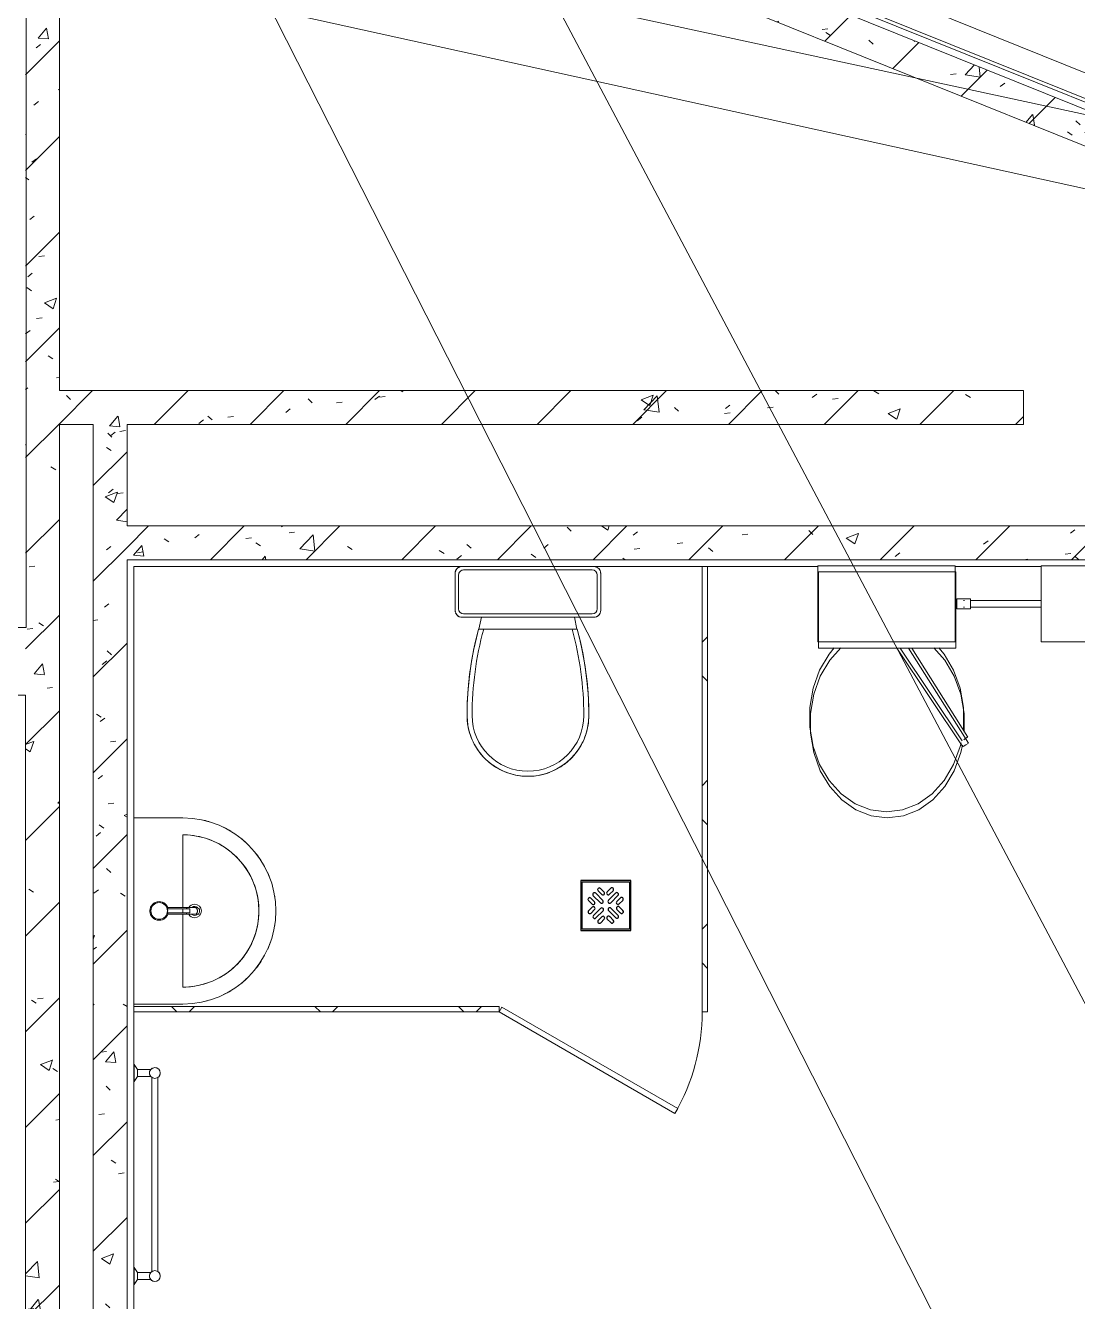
# Model space of a CAD drawing. Header units: millimetres. Extents: x -584918 to 2941280, y 3000189 to 4229862.
# Drawn here: x 172282 to 175392, y 3667139 to 3670909 of the extents above; entities that cross this region are included whole.
import ezdxf

# ---------------------------------------------------------------- set-up
doc = ezdxf.new("R2010")
doc.units = ezdxf.units.MM
for name, color, linetype, lineweight in [('Двери', 7, 'Continuous', 0), ('Сантехника', 7, 'Continuous', 0), ('Стены внутренние', 7, 'Continuous', 0), ('Стены наружные', 7, 'Continuous', 0), ('Стены несущие', 7, 'Continuous', 0), ('Стены отделка', 7, 'Continuous', 0), ('Стены перегородки', 7, 'Continuous', 0), ('экспертиза ДУ', 1, 'Continuous', 0), ('экспертиза ДУ пояснения', 6, 'Continuous', 0), ('экспертиза условные обозначения', 1, 'Continuous', 0)]:
    doc.layers.add(name, color=color, linetype=linetype, lineweight=lineweight)
pattern_1 = [(45, (192051.36, 3643581.32), (-141.4214, 141.4214), [])]
pattern_2 = [(50, (192051.36, 3643581.32), (364.368, -31.8783), [38.1, -419.1]), (355, (192051.36, 3643581.3), (-70.486, 382.1133), [30.48, -335.28]), (100.451, (192081.73, 3643578.66), (293.885, 350.2334), [32.38, -356.18]), (46.184, (192051.36, 3643682.9), (542.1585, -84.086), [57.15, -628.65]), (96.636, (192096.54, 3643675.9), (474.805, 494.8554), [48.57, -534.27]), (351.184, (192051.36, 3643682.9), (474.81, 494.85), [45.72, -502.92]), (21, (192102.16, 3643657.52), (303.2285, -204.5305), [38.1, -419.1]), (326, (192102.16, 3643657.5), (123.604, 368.376), [30.48, -335.28]), (71.451, (192127.43, 3643640.47), (426.834, 163.8427), [32.38, -356.18]), (37.5, (192051.36, 3643581.32), (6.17665, 169.11015), [16.764, -314.452, 16.764, -323.596, -336.55]), (37.5, (192051.36, 3643581.32), (6.17665, 169.11015), [-671.576, 16.764, -319.786]), (7.5, (192051.36, 3643581.32), (133.6389, 200.3615), [16.764, -177.292, 16.764, -306.832, -128.27]), (7.5, (192051.36, 3643581.32), (133.6389, 200.3615), [-517.652, 16.764, -111.506]), (327.5, (191938.08, 3643581.32), (271.1818, -11.45836), [16.764, -110.236, 16.764, -379.476, -525.78]), (327.5, (191938.08, 3643581.32), (271.1818, -11.45836), [-523.24, 16.764, -509.016]), (317.5, (191887.28, 3643581.32), (296.2585, 50.8528), [16.764, -148.336, 16.764, -246.38, -373.38]), (317.5, (191887.28, 3643581.32), (296.2585, 50.8528), [-428.244, 16.764, -356.616])]
pattern_3 = [(45, (192051.36, 3643581.32), (-212.132, 212.132), []), (135, (192051.36, 3643581.32), (-212.132, -212.132), [])]

# ---------------------------------------------------------------- blocks, each defined once
blk = doc.blocks.new('ADSK_Трап_ПП_Вертикальный - DN50-928808-АР Этаж 01')
at = {"layer": 'Сантехника', "color": 9, "lineweight": 30, "true_color": 0xe1b7aa}
for p, q in [((74, 74), (-74, 74)), ((-74, 74), (-74, -74)), ((-70, 70), (70, 70)), ((-70, -70), (-70, 70)), ((-22.4, 43.4), (-11.8, 32.8)), ((-15.4, 50.5), (-4.7, 39.9)), ((14.9, 51), (4.3, 40.4)), ((22, 43.9), (11.4, 33.3)), ((70, 70), (70, -70)), ((74, -74), (74, 74)), ((-51, 14.9), (-40.4, 4.3)), ((-43.9, 22), (-33.3, 11.4)), ((-15.5, 8), (-36.7, 29.2)), ((-8.4, 15), (-29.6, 36.2)), ((8, 15.5), (29.2, 36.7)), ((15, 8.4), (36.2, 29.6)), ((43.4, 22.4), (32.8, 11.8)), ((50.5, 15.4), (39.9, 4.7)), ((-50.5, -15.4), (-39.9, -4.7)), ((-43.4, -22.4), (-32.8, -11.8)), ((-15, -8.4), (-36.2, -29.6)), ((-8, -15.5), (-29.2, -36.7)), ((-22, -43.9), (-11.4, -33.3)), ((8.4, -15), (29.6, -36.2)), ((22.4, -43.4), (11.8, -32.8)), ((15.5, -8), (36.7, -29.2)), ((43.9, -22), (33.3, -11.4)), ((51, -14.9), (40.4, -4.3)), ((-74, -74), (74, -74)), ((70, -70), (-70, -70)), ((-14.9, -51), (-4.3, -40.4)), ((15.4, -50.5), (4.7, -39.9))]:
    blk.add_line(p, q, dxfattribs=at)
for centre, radius, start, end in [((-18.9, 47), 5, 45, 225), ((-8.3, 36.4), 5, 225, 45), ((7.8, 36.8), 5, 135, 315), ((18.4, 47.4), 5, 315, 135), ((32.7, 33.2), 4.99, 315, 135), ((-47.4, 18.4), 5, 45, 225), ((-36.8, 7.8), 5, 225, 45), ((-33.2, 32.7), 4.99, 45, 225), ((-12, 11.5), 4.99, 225, 45), ((11.5, 12), 4.99, 135, 315), ((36.4, 8.3), 5, 135, 315), ((47, 18.9), 5, 315, 135), ((-47, -18.9), 5, 135, 315), ((-36.4, -8.3), 5, 315, 135), ((-32.7, -33.2), 4.99, 135, 315), ((-11.5, -12), 4.99, 315, 135), ((-7.8, -36.8), 5, 315, 135), ((8.3, -36.4), 5, 45, 225), ((12, -11.5), 4.99, 45, 225), ((33.2, -32.7), 4.99, 225, 45), ((36.8, -7.8), 5, 45, 225), ((47.4, -18.4), 5, 225, 45), ((-18.4, -47.4), 5, 135, 315), ((18.9, -47), 5, 225, 45)]:
    blk.add_arc(centre, radius, start, end, dxfattribs=at)
blk = doc.blocks.new('ADSK_Унитаз_ГОСТ30493-96 - С косым выпуском-939103-АР Этаж 01')
at = {"layer": 'Сантехника', "color": 9, "true_color": 0xe1b7aa}
for p, q in [((10, 190), (10, -190)), ((130, 215), (20, 215)), ((20, 215), (130, 215)), ((125, 205), (25, 205)), ((140, -190), (140, 190)), ((150, 195), (150, 190.8)), ((150, -195), (150, 195)), ((150, 195), (150, -195)), ((185, 145), (150, 137.4)), ((185, 130.7), (185, 145.7)), ((185, 130.7), (185, -130.7)), ((150, -137.4), (185, -145)), ((185, -145.7), (185, -130.7)), ((20, -215), (130, -215)), ((130, -215), (20, -215)), ((25, -205), (125, -205))]:
    blk.add_line(p, q, dxfattribs=at)
at = {"layer": 'Сантехника', "color": 9, "true_color": 0xe1b7aa, "flags": 128}
for points in [[(185, 145.7), (222.5, 155.2), (260.3, 163.1), (298.4, 169.6), (336.7, 174.5), (375.2, 177.8), (413.8, 179.6), (440, 180)], [(440, 180), (447.2, 179.9), (454.4, 179.4), (461.5, 178.7), (468.7, 177.7), (475.8, 176.4), (482.8, 174.8), (489.7, 173), (496.6, 170.9), (503.4, 168.5), (510.1, 165.8), (516.7, 162.9), (523.1, 159.7), (529.4, 156.2), (535.6, 152.5), (541.6, 148.6), (547.5, 144.4), (553.2, 140), (558.7, 135.3), (564, 130.5), (569.1, 125.4), (574, 120.1), (578.7, 114.7), (583.2, 109), (587.5, 103.2), (591.5, 97.3), (595.2, 91.1), (598.8, 84.8), (602, 78.4), (605, 71.9), (607.8, 65.2), (610.2, 58.5), (612.4, 51.6), (614.4, 44.7), (616, 37.7), (617.4, 30.6), (618.5, 23.5), (619.3, 16.3), (619.8, 9.1), (620, 1.9), (620, 0)], [(620, 0), (619.9, -7.2), (619.4, -14.4), (618.7, -21.5), (617.7, -28.7), (616.4, -35.8), (614.8, -42.8), (613, -49.7), (610.9, -56.6), (608.5, -63.4), (605.8, -70.1), (602.9, -76.7), (599.7, -83.1), (596.2, -89.4), (592.5, -95.6), (588.6, -101.6), (584.4, -107.5), (580, -113.2), (575.3, -118.7), (570.5, -124), (565.4, -129.1), (560.1, -134), (554.7, -138.7), (549, -143.2), (543.2, -147.5), (537.3, -151.5), (531.1, -155.2), (524.8, -158.8), (518.4, -162), (511.9, -165), (505.2, -167.8), (498.5, -170.2), (491.6, -172.4), (484.7, -174.4), (477.7, -176), (470.6, -177.4), (463.5, -178.5), (456.3, -179.3), (449.1, -179.8), (441.9, -180), (440, -180)], [(440, -180), (401.4, -179.2), (362.8, -176.9), (324.4, -173.1), (286.1, -167.7), (248.1, -160.7), (210.4, -152.3), (185, -145.7)]]:
    blk.add_lwpolyline(points, dxfattribs=at)
at = {"layer": 'Сантехника', "color": 9, "true_color": 0xe1b7aa}
for centre, radius, start, end in [((20, 195), 20, 90, 180), ((20, 195), 20, 90, 180), ((20, 195), 20, 170, 180), ((20, 195), 20, 140, 160), ((20, 195), 20, 110, 130), ((25, 190), 15, 90, 180), ((20, 195), 20, 90, 100), ((125, 190), 15, 0, 90), ((130, 195), 20, 360, 90), ((130, 195), 20, 80, 90), ((130, 195), 20, 0, 90), ((130, 195), 20, 50, 70), ((130, 195), 20, 20, 40), ((130, 195), 20, 360, 10), ((440, -786), 966, 90, 105.3062), ((440, -786), 966, 90, 105.3062), ((440, -801), 966, 90, 105.3062), ((440, 0), 180, 0, 90), ((440, 0), 180, 360, 90), ((440, 0), 165, 0, 90), ((440, 0), 180, 270, 360), ((440, 0), 165, 270, 0), ((440, 0), 180, 270, 0), ((440, 801), 966, 254.6938, 270), ((440, 786), 966, 254.6938, 270), ((440, 786), 966, 254.6938, 270), ((20, -195), 20, 180, 270), ((20, -195), 20, 180, 190), ((20, -195), 20, 180, 270), ((20, -195), 20, 200, 220), ((20, -195), 20, 230, 250), ((25, -190), 15, 180, 270), ((20, -195), 20, 260, 270), ((125, -190), 15, 270, 0), ((130, -195), 20, 270, 0), ((130, -195), 20, 270, 0), ((130, -195), 20, 270, 280), ((130, -195), 20, 290, 310), ((130, -195), 20, 320, 340), ((130, -195), 20, 350, 0)]:
    blk.add_arc(centre, radius, start, end, dxfattribs=at)
blk = doc.blocks.new('VM_Полотенцесушитель_Лесенка_Нижнее подключение - 600х800-967137-АР Этаж 01')
at = {"layer": 'Сантехника', "color": 253, "true_color": 0xaaaaaa}
for p, q in [((-625, 61), (-610, 51)), ((-625, 61), (-610, 51)), ((-625, 61), (-575, 61)), ((-610, 51), (-610, 12.5)), ((-590, 51), (-610, 51)), ((-590, 51), (-575, 61)), ((-590, 12.5), (-590, 51)), ((-25, 61), (-10, 51)), ((-25, 61), (-10, 51)), ((-25, 61), (25, 61)), ((-10, 51), (-10, 12.5)), ((10, 51), (-10, 51)), ((10, 51), (25, 61)), ((10, 12.5), (10, 51)), ((-13.1, 9), (-587.4, 9)), ((-587.4, -9), (-12.6, -9))]:
    blk.add_line(p, q, dxfattribs=at)
for centre, start, end in [((-600, 0), 0, 180), ((-600, 0), 180, 360), ((-600, 0), 180, 210), ((-600, 0), 120.7839, 165), ((-600, 0), 107.1389, 118.6718), ((-600, 0), 92.7447, 101.9703), ((-600, 0), 78.0251, 87.2511), ((-600, 0), 34.4964, 45), ((0, 0), 360, 180), ((0, 0), 180, 360), ((0, 0), 120.7839, 135), ((0, 0), 106.4893, 118.6718), ((0, 0), 78.0251, 87.2511), ((0, 0), 61.3189, 73.5093), ((0, 0), 30, 59.2206), ((-600, 0), 225, 252.8611), ((-600, 0), 285, 325.4733), ((0, 0), 214.4964, 225), ((0, 0), 240, 270), ((0, 0), 315, 345)]:
    blk.add_arc(centre, 16, start, end, dxfattribs=at)
for points, knots in [([(-604.7, 15.3), (-604.8, 15.3), (-605.7, 15), (-606.7, 14.6), (-607.5, 14.1), (-608.1, 13.8), (-608.7, 13.5), (-609.1, 13.2), (-609.3, 13), (-609.5, 12.9), (-609.7, 12.7), (-609.9, 12.6), (-610, 12.5), (-610, 12.5)], [0.6539569, 0.6539569, 0.6539569, 0.6539569, 0.6666667, 0.75, 0.7708333, 0.7916667, 0.8333333, 0.875, 0.8854167, 0.8958333, 0.9166667, 0.9583333, 1, 1, 1, 1]), ([(-596.1, 15.5), (-596.3, 15.6), (-596.9, 15.7), (-598.2, 15.9), (-600, 16), (-601.8, 15.9), (-603.1, 15.7), (-603.9, 15.5), (-604, 15.5)], [0.3761212, 0.3761212, 0.3761212, 0.3761212, 0.3888889, 0.4444444, 0.5, 0.5555556, 0.6111111, 0.6301958, 0.6301958, 0.6301958, 0.6301958]), ([(-590.6, 13), (-590.7, 13), (-590.9, 13.2), (-591.3, 13.5), (-591.8, 13.8), (-592.8, 14.3), (-593.9, 14.8), (-594.9, 15.2)], [0.1111111, 0.1111111, 0.1111111, 0.1111111, 0.1388889, 0.1666667, 0.1944444, 0.2222222, 0.3333333, 0.3333333, 0.3333333, 0.3333333]), ([(-5.1, 15.2), (-5.8, 14.9), (-6.7, 14.6), (-7.5, 14.1), (-8.1, 13.8), (-8.7, 13.5), (-9.1, 13.2), (-9.3, 13), (-9.5, 12.9), (-9.7, 12.7), (-9.9, 12.6), (-10, 12.5), (-10, 12.5)], [0.6666667, 0.6666667, 0.6666667, 0.6666667, 0.75, 0.7708333, 0.7916667, 0.8333333, 0.875, 0.8854167, 0.8958333, 0.9166667, 0.9583333, 1, 1, 1, 1]), ([(10, 12.5), (10, 12.5), (9.9, 12.6), (9.6, 12.8), (9.4, 13), (9.1, 13.2), (8.7, 13.5), (8.2, 13.8), (7.2, 14.3), (5.6, 15), (3.5, 15.6), (1.9, 15.9), (0.9, 16), (0.4, 16)], [0, 0, 0, 0, 0.0555556, 0.0833333, 0.1111111, 0.1388889, 0.1666667, 0.1944444, 0.2222222, 0.3333333, 0.3888889, 0.4444444, 0.4884465, 0.4884465, 0.4884465, 0.4884465])]:
    blk.add_open_spline(points, degree=3, knots=knots, dxfattribs=at)
blk.add_open_spline([(-1.8, 15.9), (-2.4, 15.8), (-2.9, 15.7), (-3.5, 15.6)], degree=3, dxfattribs=at)
blk = doc.blocks.new('Слив больничный _ видуар_ _f6260 - Слив больничный-987280-АР Этаж 01')
at = {"layer": 'Сантехника', "color": 9, "true_color": 0xe1b7aa}
for p, q in [((240.9, 863), (15.9, 863)), ((15.9, 863), (15.9, 456.8)), ((240.9, 456.8), (240.9, 863)), ((15.9, 456.8), (240.9, 456.8)), ((143.3, 247.7), (113.4, 247.7)), ((113.4, 247.7), (113.4, 207.7)), ((118.4, 227.7), (118.4, 230)), ((138.4, 227.7), (138.4, 230)), ((143.3, 207.7), (143.3, 247.7)), ((240.9, 203), (15.9, 203)), ((15.9, 203), (15.9, -203.2)), ((113.4, 207.7), (143.3, 207.7)), ((240.9, -203.2), (240.9, 203)), ((15.9, -203.2), (240.9, -203.2))]:
    blk.add_line(p, q, dxfattribs=at)
at = {"layer": 'Сантехника', "color": 9, "true_color": 0xe1b7aa, "flags": 128}
for points in [[(118.4, 247.7), (118.4, 250.7), (118.4, 278), (118.4, 303.5), (118.4, 328.6), (118.4, 343.5), (118.4, 344.3), (118.4, 345), (118.4, 345.7), (118.4, 346.3), (118.4, 347), (118.4, 347.7), (118.4, 348.3), (118.4, 348.9), (118.4, 349.5), (118.4, 351.1), (118.4, 351.7), (118.4, 352.2), (118.4, 352.7), (118.4, 353.2), (118.4, 353.7), (118.4, 354.2), (118.4, 354.7), (118.4, 355.2), (118.4, 355.6), (118.4, 356.1), (118.4, 356.5), (118.4, 356.9), (118.4, 357.4), (118.4, 357.8), (118.4, 358.2), (118.4, 358.6), (118.4, 358.9), (118.4, 359.3), (118.4, 359.7), (118.4, 360.1), (118.4, 360.4), (118.4, 360.8), (118.4, 361.1), (118.4, 361.5), (118.4, 361.8), (118.4, 362.2), (118.4, 362.5), (118.4, 362.9), (118.4, 363.2), (118.4, 363.6), (118.4, 363.9), (118.4, 364.3), (118.4, 364.6), (118.4, 365), (118.4, 365.3), (118.4, 365.7), (118.4, 366.1), (118.4, 366.4), (118.4, 366.8), (118.4, 367.2), (118.4, 367.5), (118.4, 367.9), (118.4, 368.3), (118.4, 368.7), (118.4, 369.1), (118.4, 369.5), (118.4, 369.9), (118.4, 370.4), (118.4, 370.8), (118.4, 371.2), (118.4, 371.7), (118.4, 372.1), (118.4, 372.6), (118.4, 373), (118.4, 373.5), (118.4, 373.9), (118.4, 374.4), (118.4, 374.9), (118.4, 375.4), (118.4, 375.9), (118.4, 376.3), (118.4, 376.8), (118.4, 377.4), (118.4, 377.9), (118.4, 378.4), (118.4, 378.9), (118.4, 379.4), (118.4, 380), (118.4, 380.5), (118.4, 381), (118.4, 381.6), (118.4, 382.1), (118.4, 382.7), (118.4, 383.3), (118.4, 383.8), (118.4, 384.4), (118.4, 385), (118.4, 385.6), (118.4, 386.2), (118.4, 386.8), (118.4, 387.4), (118.4, 388), (118.4, 388.6), (118.4, 389.2), (118.4, 389.9), (118.4, 390.5), (118.4, 391.1), (118.4, 391.8), (118.4, 392.4), (118.4, 393.1), (118.4, 393.8), (118.4, 394.4), (118.4, 395.1), (118.4, 395.8), (118.4, 396.5), (118.4, 397.2), (118.4, 397.9), (118.4, 398.6), (118.4, 399.3), (118.4, 400), (118.4, 400.8), (118.4, 401.5), (118.4, 402.2), (118.4, 403), (118.4, 403.8), (118.4, 404.5), (118.4, 405.3), (118.4, 406.1), (118.4, 406.9), (118.4, 407.7), (118.4, 408.5), (118.4, 409.3), (118.4, 410.1), (118.4, 410.9), (118.4, 411.8), (118.4, 412.6), (118.4, 413.5), (118.4, 414.3), (118.4, 415.2), (118.4, 416.1), (118.4, 417), (118.4, 417.9), (118.4, 418.8), (118.4, 419.7), (118.4, 420.6), (118.4, 421.6), (118.4, 422.5), (118.4, 423.5), (118.4, 428.3), (118.4, 429.3), (118.4, 430.3), (118.4, 431.4), (118.4, 432.4), (118.4, 433.5), (118.4, 434.6), (118.4, 435.7), (118.4, 436.8), (118.4, 437.9), (118.4, 439.1), (118.4, 440.2), (118.4, 441.4), (118.4, 442.6), (118.4, 443.8), (118.4, 445), (118.4, 446.2), (118.4, 447.5), (118.4, 456.3)], [(138.4, 247.7), (138.4, 250.7), (138.4, 278), (138.4, 303.5), (138.4, 328.6), (138.4, 343.5), (138.4, 344.3), (138.4, 345), (138.4, 345.7), (138.4, 346.3), (138.4, 347), (138.4, 347.7), (138.4, 348.3), (138.4, 348.9), (138.4, 349.5), (138.4, 351.1), (138.4, 351.7), (138.4, 352.2), (138.4, 352.7), (138.4, 353.2), (138.4, 353.7), (138.4, 354.2), (138.4, 354.7), (138.4, 355.2), (138.4, 355.6), (138.4, 356.1), (138.4, 356.5), (138.4, 356.9), (138.4, 357.4), (138.4, 357.8), (138.4, 358.2), (138.4, 358.6), (138.4, 358.9), (138.4, 359.3), (138.4, 359.7), (138.4, 360.1), (138.4, 360.4), (138.4, 360.8), (138.4, 361.1), (138.4, 361.5), (138.4, 361.8), (138.4, 362.2), (138.4, 362.5), (138.4, 362.9), (138.4, 363.2), (138.4, 363.6), (138.4, 363.9), (138.4, 364.3), (138.4, 364.6), (138.4, 365), (138.4, 365.3), (138.4, 365.7), (138.4, 366.1), (138.4, 366.4), (138.4, 366.8), (138.4, 367.2), (138.4, 367.5), (138.4, 367.9), (138.4, 368.3), (138.4, 368.7), (138.4, 369.1), (138.4, 369.5), (138.4, 369.9), (138.4, 370.4), (138.4, 370.8), (138.4, 371.2), (138.4, 371.7), (138.4, 372.1), (138.4, 372.6), (138.4, 373), (138.4, 373.5), (138.4, 373.9), (138.4, 374.4), (138.4, 374.9), (138.4, 375.4), (138.4, 375.9), (138.4, 376.3), (138.4, 376.8), (138.4, 377.4), (138.4, 377.9), (138.4, 378.4), (138.4, 378.9), (138.4, 379.4), (138.4, 380), (138.4, 380.5), (138.4, 381), (138.4, 381.6), (138.4, 382.1), (138.4, 382.7), (138.4, 383.3), (138.4, 383.8), (138.4, 384.4), (138.4, 385), (138.4, 385.6), (138.4, 386.2), (138.4, 386.8), (138.4, 387.4), (138.4, 388), (138.4, 388.6), (138.4, 389.2), (138.4, 389.9), (138.4, 390.5), (138.4, 391.1), (138.4, 391.8), (138.4, 392.4), (138.4, 393.1), (138.4, 393.8), (138.4, 394.4), (138.4, 395.1), (138.4, 395.8), (138.4, 396.5), (138.4, 397.2), (138.4, 397.9), (138.4, 398.6), (138.4, 399.3), (138.4, 400), (138.4, 400.8), (138.4, 401.5), (138.4, 402.2), (138.4, 403), (138.4, 403.8), (138.4, 404.5), (138.4, 405.3), (138.4, 406.1), (138.4, 406.9), (138.4, 407.7), (138.4, 408.5), (138.4, 409.3), (138.4, 410.1), (138.4, 410.9), (138.4, 411.8), (138.4, 412.6), (138.4, 413.5), (138.4, 414.3), (138.4, 415.2), (138.4, 416.1), (138.4, 417), (138.4, 417.9), (138.4, 418.8), (138.4, 419.7), (138.4, 420.6), (138.4, 421.6), (138.4, 422.5), (138.4, 423.5), (138.4, 428.3), (138.4, 429.3), (138.4, 430.3), (138.4, 431.4), (138.4, 432.4), (138.4, 433.5), (138.4, 434.6), (138.4, 435.7), (138.4, 436.8), (138.4, 437.9), (138.4, 439.1), (138.4, 440.2), (138.4, 441.4), (138.4, 442.6), (138.4, 443.8), (138.4, 445), (138.4, 446.2), (138.4, 447.5), (138.4, 456.3)], [(501.6, 226.5), (492.8, 227.3), (434.3, 227.3), (377.2, 217.4), (323.9, 198), (276.6, 169.9), (257.7, 154.5)], [(743, 0), (736.8, 47.5), (718.8, 93), (689.6, 134.4), (650.5, 169.9), (603.3, 198), (549.9, 217.4), (539.1, 220.1)], [(257.7, -154.5), (276.6, -169.9), (323.9, -198), (377.2, -217.4), (434.3, -227.3), (492.8, -227.3), (549.9, -217.4), (603.3, -198), (650.5, -169.9), (689.6, -134.4), (718.8, -93), (736.8, -47.5), (743, 0)]]:
    blk.add_lwpolyline(points, dxfattribs=at)
blk = doc.blocks.new('Смеситель для слива больничного - Смеситель для ванны и умывальника См-ВУДРНШл-987233-АР Этаж 01')
at = {"layer": 'Сантехника', "color": 253, "true_color": 0xaaaaaa}
for p, q in [((405.9, 614.3), (142.9, 448.6)), ((411.3, 606), (406.7, 613.1)), ((413.7, 602.3), (411.3, 606)), ((142.9, 414.3), (416.7, 597.7))]:
    blk.add_line(p, q, dxfattribs=at)
blk = doc.blocks.new('ADSK_Умывальник_Полукруглый_Керамический_ГОСТ30493-96 - 2-ой величины-1007239-АР Этаж 01')
at = {"layer": 'Сантехника', "color": 9, "true_color": 0xe1b7aa}
for p, q in [((-19304.1, 24986.5), (-19449.1, 24986.5)), ((-19304.1, 24721.4), (-19304.1, 24936.5)), ((-19304.1, 24486.5), (-19304.1, 24701.6)), ((-19449.1, 24436.5), (-19304.1, 24436.5))]:
    blk.add_line(p, q, dxfattribs=at)
at = {"layer": 'Сантехника', "color": 9, "true_color": 0xe1b7aa, "flags": 128}
blk.add_lwpolyline([(-19304.1, 24486.5), (-19295.1, 24486.7), (-19286.1, 24487.2), (-19277.2, 24488.1), (-19268.3, 24489.4), (-19259.4, 24491), (-19250.6, 24492.9), (-19241.9, 24495.3), (-19233.3, 24497.9), (-19224.8, 24500.9), (-19216.5, 24504.3), (-19208.3, 24507.9), (-19200.2, 24511.9), (-19192.3, 24516.2), (-19184.6, 24520.9), (-19177.1, 24525.8), (-19169.7, 24531), (-19162.6, 24536.5), (-19155.7, 24542.3), (-19149.1, 24548.4), (-19142.7, 24554.7), (-19136.6, 24561.3), (-19130.7, 24568.1), (-19125.1, 24575.2), (-19119.8, 24582.5), (-19114.8, 24589.9), (-19110.1, 24597.6), (-19105.7, 24605.4), (-19101.6, 24613.5), (-19097.8, 24621.6), (-19094.4, 24630), (-19091.3, 24638.4), (-19088.5, 24647), (-19086.1, 24655.7), (-19084.1, 24664.4), (-19082.4, 24673.3), (-19081, 24682.2), (-19080, 24691.1), (-19079.4, 24700.1), (-19079.1, 24709.1), (-19079.2, 24718.1), (-19079.6, 24727.1), (-19080.4, 24736), (-19081.6, 24744.9), (-19083.1, 24753.8), (-19085, 24762.6), (-19087.2, 24771.3), (-19089.8, 24780), (-19092.7, 24788.5), (-19095.9, 24796.9), (-19099.5, 24805.1), (-19103.4, 24813.2), (-19107.6, 24821.2), (-19112.2, 24828.9), (-19117, 24836.5), (-19122.2, 24843.9), (-19127.6, 24851.1), (-19133.4, 24858), (-19139.3, 24864.7), (-19145.6, 24871.2), (-19152.1, 24877.4), (-19158.9, 24883.4), (-19165.9, 24889), (-19173.1, 24894.4), (-19180.5, 24899.5), (-19188.1, 24904.3), (-19195.9, 24908.8), (-19203.9, 24912.9), (-19212, 24916.8), (-19220.3, 24920.3), (-19228.7, 24923.5), (-19237.3, 24926.3), (-19245.9, 24928.8), (-19254.6, 24931), (-19263.5, 24932.8), (-19272.3, 24934.2), (-19281.3, 24935.3), (-19290.3, 24936.1), (-19299.2, 24936.4), (-19304.1, 24936.5)], dxfattribs=at)
at = {"layer": 'Сантехника', "color": 9, "true_color": 0xe1b7aa}
for centre, radius, start, end in [((-19304.1, 24711.5), 275, 270, 90), ((-19304.1, 24711.5), 225, 270, 90), ((-19269.1, 24711.5), 20, 90, 150), ((-19269.1, 24711.5), 20, 210, 270), ((-19269.1, 24711.5), 20, 270, 90)]:
    blk.add_arc(centre, radius, start, end, dxfattribs=at)
blk = doc.blocks.new('ADSK_Смеситель_ГОСТ25809-96 - Для умывальника_Однорукояточный-898221-АР Этаж 01')
at = {"layer": 'Сантехника', "color": 253, "true_color": 0xaaaaaa}
for p, q in [((-19303.8, 24717.5), (-19349.5, 24717.5)), ((-19349.5, 24705.5), (-19303.8, 24705.5)), ((-19290.7, 24721.5), (-19348.9, 24721.5)), ((-19348.9, 24701.5), (-19290.7, 24701.5)), ((-19303.9, 24706.5), (-19303.9, 24716.5)), ((-19283.1, 24717.5), (-19303.8, 24717.5)), ((-19303.8, 24705.5), (-19283.1, 24705.5)), ((-19268, 24721.5), (-19290.7, 24721.5)), ((-19290.7, 24701.5), (-19268, 24701.5)), ((-19283.1, 24716.5), (-19283.1, 24717.5)), ((-19283.1, 24717.5), (-19283.1, 24716.5)), ((-19283.1, 24716.5), (-19283.1, 24706.5)), ((-19283.1, 24706.5), (-19283.1, 24705.5)), ((-19283.1, 24705.5), (-19283.1, 24706.5)), ((-19264.1, 24721.5), (-19268, 24721.5)), ((-19268, 24701.5), (-19264.1, 24701.5))]:
    blk.add_line(p, q, dxfattribs=at)
for radius, start, end in [(27.5, 90, 270), (24.5, 90, 270), (27.5, 113.3113, 126.6872), (27.5, 90, 108.0223), (27.5, 71.9777, 90), (27.5, 70.3519, 90), (24.5, 270, 90), (27.5, 11.0769, 70), (27.5, 53.3128, 66.6887), (27.5, 173.3116, 186.6875), (27.5, 135, 168.0226), (27.5, 191.9767, 225), (27.5, 290, 348.9224), (27.5, 11.9774, 45), (27.5, 315, 348.0233), (24.5, 10.2298, 15), (24.5, 10.2298, 15), (24.5, 345, 349.7702), (24.5, 345, 349.7702), (27.5, 233.3119, 246.6878), (27.5, 251.9769, 270), (27.5, 270, 289.6472), (27.5, 270, 288.0231), (27.5, 293.3122, 306.6881)]:
    blk.add_arc((-19374.1, 24711.5), radius, start, end, dxfattribs=at)
for start_param, end_param in [(4.712389, 6.283185), (3.141593, 4.712389)]:
    blk.add_ellipse((-19264.1, 24711.5), major_axis=(0, 10), ratio=0.965926, start_param=start_param, end_param=end_param, dxfattribs=at)
for points, knots in [([(-19350, 24716), (-19350.1, 24716.3), (-19350.2, 24716.8), (-19350.3, 24717.3), (-19350.4, 24717.8), (-19350.5, 24718), (-19350.5, 24718.1)], [0.13888889, 0.13888889, 0.13888889, 0.13888889, 0.16666667, 0.19444444, 0.20833333, 0.22222222, 0.22222222, 0.22222222, 0.22222222]), ([(-19350.5, 24704.8), (-19350.5, 24704.9), (-19350.5, 24705), (-19350.4, 24705.4), (-19350.2, 24706), (-19350.1, 24706.7), (-19350, 24707)], [0.77430556, 0.77430556, 0.77430556, 0.77430556, 0.78298611, 0.79166667, 0.82638889, 0.86111111, 0.86111111, 0.86111111, 0.86111111]), ([(-19303.8, 24717.5), (-19303.8, 24717.5), (-19303.9, 24717.5), (-19303.9, 24717.4), (-19303.9, 24717.2), (-19303.9, 24716.9), (-19303.9, 24716.7), (-19303.9, 24716.5)], [0, 0, 0, 0, 0.166667, 0.333333, 0.5, 0.666667, 1, 1, 1, 1]), ([(-19303.4, 24705.5), (-19303.4, 24705.5), (-19303.4, 24705.5), (-19303.4, 24705.6), (-19303.3, 24705.8), (-19303.3, 24706.1), (-19303.3, 24706.3), (-19303.3, 24706.5)], [0, 0, 0, 0, 0.166667, 0.333333, 0.5, 0.666667, 1, 1, 1, 1]), ([(-19294.4, 24706.5), (-19294, 24705), (-19293.2, 24703.1), (-19291.8, 24701.7), (-19291.1, 24701.5), (-19290.7, 24701.5)], [0.1666667, 0.1666667, 0.1666667, 0.1666667, 0.3333333, 0.4166667, 0.5, 0.5, 0.5, 0.5]), ([(-19268, 24721.5), (-19267.8, 24721.5), (-19267.5, 24721.5), (-19267.1, 24721.4), (-19266.6, 24721.3), (-19266.2, 24721.2), (-19265.7, 24721), (-19265.3, 24720.7), (-19264.9, 24720.5), (-19264.4, 24720.2), (-19264.1, 24719.8), (-19263.6, 24719.3), (-19263.1, 24718.7), (-19262.7, 24718.1), (-19262.3, 24717.4), (-19261.8, 24716.5), (-19261.4, 24715.3), (-19261, 24713.7), (-19260.9, 24712.4), (-19260.9, 24711.5)], [0.5, 0.5, 0.5, 0.5, 0.5208333, 0.5416667, 0.5625, 0.5833333, 0.6041667, 0.625, 0.6458333, 0.6666667, 0.6875, 0.7083333, 0.75, 0.7708333, 0.7916667, 0.8333333, 0.875, 0.9166667, 1, 1, 1, 1]), ([(-19260.9, 24711.5), (-19260.9, 24710.6), (-19261, 24709.3), (-19261.4, 24707.7), (-19261.8, 24706.5), (-19262.3, 24705.6), (-19262.7, 24704.9), (-19263.1, 24704.3), (-19263.7, 24703.5), (-19264.3, 24702.9), (-19264.9, 24702.5), (-19265.3, 24702.3), (-19265.7, 24702), (-19266.2, 24701.8), (-19266.6, 24701.7), (-19267.1, 24701.6), (-19267.5, 24701.5), (-19267.8, 24701.5), (-19268, 24701.5)], [0, 0, 0, 0, 0.0833333, 0.125, 0.1666667, 0.2083333, 0.2291667, 0.25, 0.2916667, 0.3333333, 0.3541667, 0.375, 0.3958333, 0.4166667, 0.4375, 0.4583333, 0.4791667, 0.5, 0.5, 0.5, 0.5])]:
    blk.add_open_spline(points, degree=3, knots=knots, dxfattribs=at)
for points in [[(-19349.4, 24716.5), (-19349.4, 24716.6), (-19349.4, 24716.8), (-19349.5, 24717), (-19349.5, 24717.2), (-19349.5, 24717.4), (-19349.5, 24717.4), (-19349.5, 24717.5)], [(-19349.5, 24705.5), (-19349.5, 24705.6), (-19349.5, 24705.6), (-19349.5, 24705.8), (-19349.5, 24706), (-19349.4, 24706.2), (-19349.4, 24706.4), (-19349.4, 24706.5)], [(-19348.9, 24712.1), (-19348.9, 24713.6), (-19349.1, 24715), (-19349.4, 24716.5)], [(-19349.4, 24706.5), (-19349.1, 24708.2), (-19348.9, 24709.8), (-19348.9, 24711.5)], [(-19349.1, 24717.5), (-19349.1, 24717.5), (-19349.1, 24717.5), (-19349.1, 24717.4)], [(-19349, 24705.6), (-19349, 24705.6), (-19349.1, 24705.5), (-19349.1, 24705.5), (-19349.1, 24705.5)], [(-19303.9, 24706.5), (-19303.9, 24706.3), (-19303.9, 24706), (-19303.9, 24705.6), (-19303.9, 24705.5), (-19303.8, 24705.5)], [(-19303.3, 24716.5), (-19303.3, 24716.7), (-19303.3, 24717), (-19303.4, 24717.4), (-19303.4, 24717.5), (-19303.4, 24717.5)], [(-19290.7, 24721.5), (-19291.1, 24721.5), (-19291.8, 24721.3), (-19292.9, 24720.3), (-19293.8, 24718.6), (-19294.2, 24717.3), (-19294.4, 24716.5)]]:
    blk.add_open_spline(points, degree=3, dxfattribs=at)
blk = doc.blocks.new('ADSK_СифонБутылочный_ГОСТ23289-94 - Для умывальника_Вертикальный выпуск_DN40-1007191-АР Этаж 01')
at = {"layer": 'Сантехника', "color": 253, "true_color": 0xaaaaaa}
for start, end in [(79.4516, 159.5775), (257.2111, 336.8098)]:
    blk.add_arc((0, 0), 13.3, start, end, dxfattribs=at)
blk = doc.blocks.new('ВК_Домодедово_rvt-1-АР Этаж 01')
at = {"layer": 'Сантехника', "color": 253, "lineweight": 9, "true_color": 0xaaaaaa}
for name, p, rotation in [('ADSK_Унитаз_ГОСТ30493-96 - С косым выпуском-939103-АР Этаж 01', (-18284.1, 25729.3), 270), ('Слив больничный _ видуар_ _f6260 - Слив больничный-987280-АР Этаж 01', (-17224, 25747.2), 270.0000000000001), ('Смеситель для слива больничного - Смеситель для ванны и умывальника См-ВУДРНШл-987233-АР Этаж 01', (-17598.3, 25631.3), 270.0000000000001), ('ADSK_СифонБутылочный_ГОСТ23289-94 - Для умывальника_Вертикальный выпуск_DN40-1007191-АР Этаж 01', (-19269.1, 24711.5), 150.0000000000424), ('VM_Полотенцесушитель_Лесенка_Нижнее подключение - 600х800-967137-АР Этаж 01', (-19386.8, 24232.6), 90.00000000004196)]:
    blk.add_blockref(name, p, dxfattribs=dict(at, rotation=rotation))
for name, p in [('ADSK_Умывальник_Полукруглый_Керамический_ГОСТ30493-96 - 2-ой величины-1007239-АР Этаж 01', (0, 0)), ('ADSK_Трап_ПП_Вертикальный - DN50-928808-АР Этаж 01', (-18054.2, 24727.4)), ('ADSK_Смеситель_ГОСТ25809-96 - Для умывальника_Однорукояточный-898221-АР Этаж 01', (0, 0))]:
    blk.add_blockref(name, p, dxfattribs=at)
blk = doc.blocks.new('ASVP_2D_Унитаз_Слив - Унитаз для взрослых-7543800-АР Этаж 01')
at = {"layer": 'Сантехника'}
for centre, radius, start, end in [((-109.1, 450), 180, 106.7894, 110.7224), ((-109.1, 450), 180, 70.3574, 73.001), ((-109.1, 450), 180, 123.4073, 129.6198), ((-109.1, 450), 180, 50.3802, 56.5927), ((-109.1, 450), 180, 140.3802, 146.5927), ((-109.1, 450), 180, 33.4073, 39.6198), ((-109.1, 450), 180, 157.9872, 163.3487), ((-109.1, 450), 180, 16.6513, 22.0128), ((676.9, 450), 966, 185.4897, 187.284), ((-895.1, 450), 966, 352.716, 354.5103), ((676.9, 450), 966, 190.9895, 193.1111), ((-895.1, 450), 966, 346.8889, 349.0105)]:
    blk.add_arc(centre, radius, start, end, dxfattribs=at)
blk = doc.blocks.new('Д_Эскиз_1П - Дверь_в_трансформируемой_перегородке-7567258-АР Этаж 01')
at = {"layer": 'Двери'}
for p, q in [((-292, 5.9), (-300, -8)), ((227.6, -294.1), (-292, 5.9)), ((-300, -8), (219.6, -308)), ((219.6, -308), (227.6, -294.1))]:
    blk.add_line(p, q, dxfattribs=at)
blk.add_arc((-300, -8), 600, 330, 360, dxfattribs=at)
blk = doc.blocks.new('Слив больничный _ видуар_ _f6260 - Слив больничный-7574881-АР Этаж 01')
at = {"layer": 'Сантехника'}
for p, q in [((240.9, 203), (15.9, 203)), ((15.9, 203), (15.9, -203.2)), ((240.9, -203.2), (240.9, 203)), ((15.9, -203.2), (240.9, -203.2))]:
    blk.add_line(p, q, dxfattribs=at)
at = {"layer": 'Сантехника', "flags": 128}
for points in [[(489.7, 227.6), (434.3, 227.3), (377.2, 217.4), (323.9, 198), (276.6, 169.9), (240.5, 137.7)], [(743, 0), (736.8, 47.5), (718.8, 93), (689.6, 134.4), (650.5, 169.9), (603.3, 198), (549.9, 217.4), (527.5, 222.5)], [(240.5, -137.7), (276.6, -169.9), (323.9, -198), (377.2, -217.4), (434.3, -227.3), (492.8, -227.3), (549.9, -217.4), (603.3, -198), (650.5, -169.9), (689.6, -134.4), (718.8, -93), (736.8, -47.5), (743, 0)]]:
    blk.add_lwpolyline(points, dxfattribs=at)
blk = doc.blocks.new('Смеситель для слива больничного - Смеситель для ванны и умывальника См-ВУДРНШл-7574837-АР Этаж 01')
at = {"layer": 'Сантехника'}
for p, q in [((405.9, 614.3), (125, 437.4)), ((411.3, 606), (406.7, 613.1)), ((416, 598.8), (411.3, 606)), ((125, 402.3), (416.7, 597.7))]:
    blk.add_line(p, q, dxfattribs=at)
blk = doc.blocks.new('ASVP_2D_Раковина - Раковина 550х420-V253-АР Этаж 01')
at = {"layer": 'Сантехника'}
for centre, radius, start, end in [((-109.1, 155), 275, 96.4935, 99.6952), ((-109.1, 155), 275, 80.3048, 83.5065), ((-109.1, 155), 275, 122.5539, 127.7016), ((-109.1, 155), 275, 109.5023, 114.2375), ((-109.1, 155), 275, 65.7625, 70.4977), ((-109.1, 155), 275, 52.2984, 57.4461), ((-109.1, 155), 275, 135.6822, 140.895), ((-109.1, 155), 275, 39.105, 44.3178), ((-109.1, 155), 275, 148.9764, 153.9788), ((-109.1, 155), 275, 26.0212, 31.0236), ((-109.1, 155), 275, 162.7642, 167.0062), ((-109.1, 155), 275, 12.9938, 17.2358), ((-109.1, 220), 20, 296.0504, 301.3099)]:
    blk.add_arc(centre, radius, start, end, dxfattribs=at)

msp = doc.modelspace()

# ---------------------------------------------------------------- hatches: boundary and pattern name
at = {"layer": 'Стены внутренние'}
h = msp.add_hatch(dxfattribs=at)
h.set_pattern_fill('FP_1', color=256, style=0, pattern_type=2)
h.set_pattern_definition(pattern_1)
h.paths.add_polyline_path([(175313.571, 3670593.873), (175350.949, 3670686.625), (172859.481, 3671690.649), (172591.941, 3671690.649), (175252.757, 3670618.38)])
h = msp.add_hatch(dxfattribs=at)
h.set_pattern_fill('FP_2', color=256, style=0, pattern_type=2)
h.set_pattern_definition(pattern_2)
h.paths.add_polyline_path([(175313.571, 3670593.873), (175350.949, 3670686.625), (172859.481, 3671690.649), (172591.941, 3671690.649), (175252.757, 3670618.38)])
h = msp.add_hatch(dxfattribs=at)
h.set_pattern_fill('FP_1', color=256, style=0, pattern_type=2)
h.set_pattern_definition(pattern_1)
h.paths.add_polyline_path([(172338.51, 3665430.649), (172382.26, 3665430.649), (172382.26, 3671590.649), (172282.26, 3671590.649), (172282.26, 3665430.649)])
h = msp.add_hatch(dxfattribs=at)
h.set_pattern_fill('FP_2', color=256, style=0, pattern_type=2)
h.set_pattern_definition(pattern_2)
h.paths.add_polyline_path([(172338.51, 3665430.649), (172382.26, 3665430.649), (172382.26, 3671590.649), (172282.26, 3671590.649), (172282.26, 3665430.649)])
h = msp.add_hatch(dxfattribs=at)
h.set_pattern_fill('FP_1', color=256, style=0, pattern_type=2)
h.set_pattern_definition(pattern_1)
h.paths.add_polyline_path([(181132.26, 3668249.028), (181132.26, 3668356.843), (175350.949, 3670686.625), (175313.571, 3670593.873), (181064.72, 3668276.246)])
h = msp.add_hatch(dxfattribs=at)
h.set_pattern_fill('FP_2', color=256, style=0, pattern_type=2)
h.set_pattern_definition(pattern_2)
h.paths.add_polyline_path([(181132.26, 3668249.028), (181132.26, 3668356.843), (175350.949, 3670686.625), (175313.571, 3670593.873), (181064.72, 3668276.246)])
h = msp.add_hatch(dxfattribs=at)
h.set_pattern_fill('FP_1', color=256, style=0, pattern_type=2)
h.set_pattern_definition(pattern_1)
h.paths.add_polyline_path([(172382.26, 3669730.649), (175232.26, 3669730.649), (175232.26, 3669830.649), (172382.26, 3669830.649)])
h = msp.add_hatch(dxfattribs=at)
h.set_pattern_fill('FP_2', color=256, style=0, pattern_type=2)
h.set_pattern_definition(pattern_2)
h.paths.add_polyline_path([(172382.26, 3669730.649), (175232.26, 3669730.649), (175232.26, 3669830.649), (172382.26, 3669830.649)])
h = msp.add_hatch(dxfattribs=at)
h.set_pattern_fill('FP_1', color=256, style=0, pattern_type=2)
h.set_pattern_definition(pattern_1)
h.paths.add_polyline_path([(172482.26, 3665430.649), (172582.26, 3665430.649), (172582.26, 3669730.649), (172482.26, 3669730.649), (172482.26, 3666006.385)])
h = msp.add_hatch(dxfattribs=at)
h.set_pattern_fill('FP_2', color=256, style=0, pattern_type=2)
h.set_pattern_definition(pattern_2)
h.paths.add_polyline_path([(172482.26, 3665430.649), (172582.26, 3665430.649), (172582.26, 3669730.649), (172482.26, 3669730.649), (172482.26, 3666006.385)])
h = msp.add_hatch(dxfattribs=at)
h.set_pattern_fill('FP_1', color=256, style=0, pattern_type=2)
h.set_pattern_definition(pattern_1)
h.paths.add_polyline_path([(175252.757, 3669330.649), (177882.26, 3669330.649), (177882.26, 3669430.649), (172582.26, 3669430.649), (172582.26, 3669330.649), (175019.461, 3669330.649)])
h = msp.add_hatch(dxfattribs=at)
h.set_pattern_fill('FP_2', color=256, style=0, pattern_type=2)
h.set_pattern_definition(pattern_2)
h.paths.add_polyline_path([(175252.757, 3669330.649), (177882.26, 3669330.649), (177882.26, 3669430.649), (172582.26, 3669430.649), (172582.26, 3669330.649), (175019.461, 3669330.649)])
at = {"layer": 'Стены наружные'}
h = msp.add_hatch(dxfattribs=at)
h.set_pattern_fill('FP_43', color=256, style=0, pattern_type=2)
h.set_pattern_definition(pattern_3)
h.paths.add_polyline_path([(174298.26, 3667994.649), (174298.26, 3669310.649), (174282.26, 3669310.649), (174282.26, 3667994.649)])
h = msp.add_hatch(dxfattribs=at)
h.set_pattern_fill('FP_43', color=256, style=0, pattern_type=2)
h.set_pattern_definition(pattern_3)
h.paths.add_polyline_path([(172686.5, 3667994.649), (173682.26, 3667994.649), (173682.26, 3668010.649), (172602.26, 3668010.649), (172602.26, 3667994.649), (172660.26, 3667994.649)])
at = {"layer": 'экспертиза условные обозначения'}
h = msp.add_hatch(dxfattribs=at)
h.set_pattern_fill('GRASS', color=6, scale=24)
h.set_pattern_definition([(90, (167757.9, 3538078.35), (-431.0523, 431.0523), [114.3, -747.8046]), (45, (167757.9, 3538078.35), (-431.0523, 431.0523), [114.3, -495.3]), (135, (167757.9, 3538078.35), (-431.0523, -431.0523), [114.3, -495.3])])
edge = h.paths.add_edge_path()
edge.add_line((171228.802, 3674504.925), (175959.148, 3672598.666))
edge.add_line((175959.148, 3672598.666), (177304.743, 3675937.734))
edge.add_line((177304.743, 3675937.734), (185745.165, 3672536.37))
edge.add_line((185745.165, 3672536.37), (184399.57, 3669197.302))
edge.add_line((184399.57, 3669197.302), (187667.42, 3667880.407))
edge.add_line((187667.42, 3667880.407), (189454.548, 3667160.221))
edge.add_line((189454.548, 3667160.221), (188744.373, 3665397.935))
edge.add_line((188744.373, 3665397.935), (185826.825, 3666573.664))
edge.add_arc((185436.338, 3665596.839), 1051.983, 68.21091, 179.840391)
edge.add_line((184384.359, 3665599.769), (184284.359, 3663730.649))
edge.add_line((184284.359, 3663730.649), (181334.359, 3663730.649))
edge.add_line((181334.359, 3663730.649), (181334.359, 3668384.06))
edge.add_line((181334.359, 3668384.06), (172880.972, 3671790.649))
edge.add_line((172880.972, 3671790.649), (170534.359, 3671790.649))
edge.add_line((170534.359, 3671790.649), (170534.359, 3672781.679))
edge.add_line((170534.359, 3672781.679), (171228.802, 3674504.925))
h = msp.add_hatch(dxfattribs=at)
h.set_pattern_fill('GRASS', color=4, scale=24)
h.set_pattern_definition([(90, (147907.9, 3548884.25), (-431.0523, 431.0523), [114.3, -747.8046]), (45, (147907.9, 3548884.25), (-431.0523, 431.0523), [114.3, -495.3]), (135, (147907.9, 3548884.25), (-431.0523, -431.0523), [114.3, -495.3])])
h.paths.add_polyline_path([(167934.359, 3671590.649), (172284.359, 3671590.649), (172284.359, 3669130.649), (167934.359, 3669130.649)])

# ---------------------------------------------------------------- linework, layer by layer
at = {"layer": 'Стены внутренние'}
msp.add_line((172865.299, 3671720.649), (181362.26, 3668296.501), dxfattribs=at)
at = {"layer": 'Стены несущие'}
for p, q in [((181332.26, 3668276.246), (172859.481, 3671690.649)), ((172382.26, 3669830.649), (172382.26, 3671590.649)), ((172840.09, 3671590.649), (175632.26, 3670465.446)), ((175232.26, 3669830.649), (172382.26, 3669830.649)), ((175232.26, 3669730.649), (175232.26, 3669830.649)), ((172382.26, 3665430.649), (172382.26, 3669730.649)), ((172382.26, 3669730.649), (172482.26, 3669730.649)), ((172482.26, 3669730.649), (172482.26, 3665430.649)), ((172582.26, 3669730.649), (175232.26, 3669730.649)), ((172582.26, 3669430.649), (172582.26, 3669730.649)), ((177882.26, 3669430.649), (172582.26, 3669430.649)), ((172582.26, 3669330.649), (177882.26, 3669330.649)), ((172582.26, 3665430.649), (172582.26, 3669330.649)), ((171432.26, 3668930.649), (172282.26, 3668930.649)), ((172282.26, 3668930.649), (172282.26, 3665330.649))]:
    msp.add_line(p, q, dxfattribs=at)
at = {"layer": 'Стены отделка'}
for p, q in [((181352.26, 3668289.749), (172863.36, 3671710.649)), ((172859.481, 3671690.649), (181332.26, 3668276.246)), ((172602.26, 3669310.649), (174624.116, 3669310.649)), ((172602.26, 3665450.649), (172602.26, 3669310.649)), ((175030.304, 3669310.649), (175284.116, 3669310.649)), ((172282.26, 3668930.649), (170257.26, 3668930.649))]:
    msp.add_line(p, q, dxfattribs=at)
at = {"layer": 'Стены перегородки'}
for p, q in [((174282.26, 3669310.649), (174282.26, 3667994.649)), ((174298.26, 3669310.649), (174282.26, 3669310.649)), ((174298.26, 3667994.649), (174298.26, 3669310.649)), ((173682.26, 3668010.649), (172602.26, 3668010.649)), ((172602.26, 3668010.649), (172602.26, 3667994.649)), ((172602.26, 3667994.649), (173682.26, 3667994.649)), ((173682.26, 3667994.649), (173682.26, 3668010.649)), ((174282.26, 3667994.649), (174298.26, 3667994.649))]:
    msp.add_line(p, q, dxfattribs=at)
at = {"layer": 'экспертиза ДУ'}
for points in [[(183315.141, 3668688.902), (123227.279, 3681908.128)], [(123227.279, 3681908.128), (184263.031, 3668737.188)]]:
    msp.add_lwpolyline(points, dxfattribs=at)
at = {"layer": 'экспертиза ДУ пояснения', "elevation": 0}
for points in [[(152813.643, 3710722.104), (177580.647, 3661952.7)], [(178568.883, 3662056.765), (152813.643, 3710722.104)]]:
    msp.add_lwpolyline(points, dxfattribs=at)
at = {"layer": 'экспертиза условные обозначения', "color": 6}
msp.add_lwpolyline([(171228.802, 3674504.925), (175959.148, 3672598.666), (177304.743, 3675937.734), (185745.165, 3672536.37), (184399.57, 3669197.302), (187667.42, 3667880.407), (189454.548, 3667160.221), (188744.373, 3665397.935), (185826.825, 3666573.664, 0.52963745), (184384.359, 3665599.769), (184284.359, 3663730.649), (181334.359, 3663730.649), (181334.359, 3668384.06), (172880.972, 3671790.649), (170534.359, 3671790.649), (170534.359, 3672781.679), (171228.802, 3674504.925)], format="xyb", dxfattribs=at)
at = {"layer": 'экспертиза условные обозначения', "color": 4}
msp.add_lwpolyline([(167934.359, 3671590.649), (172284.359, 3671590.649), (172284.359, 3669130.649), (167934.359, 3669130.649), (167934.359, 3671590.649)], dxfattribs=at)

# ---------------------------------------------------------------- block references
msp.add_blockref('ВК_Домодедово_rvt-1-АР Этаж 01', (192051.361, 3643581.316))
at = {"layer": 'Двери'}
msp.add_blockref('Д_Эскиз_1П - Дверь_в_трансформируемой_перегородке-7567258-АР Этаж 01', (173982.26, 3668002.649), dxfattribs=at)
at = {"layer": 'Сантехника'}
for name, p, rotation in [('Слив больничный _ видуар_ _f6260 - Слив больничный-7574881-АР Этаж 01', (174829.42, 3669310.649), 269.9999999999999), ('ASVP_2D_Унитаз_Слив - Унитаз для взрослых-7543800-АР Этаж 01', (173658.19, 3669320.649), 180), ('Смеситель для слива больничного - Смеситель для ванны и умывальника См-ВУДРНШл-7574837-АР Этаж 01', (174455.126, 3669194.749), 269.9999999999999), ('ASVP_2D_Раковина - Раковина 550х420-V253-АР Этаж 01', (172592.26, 3668183.737), 270.0000000000417)]:
    msp.add_blockref(name, p, dxfattribs=dict(at, rotation=rotation))

doc.saveas('drawing.dxf')
